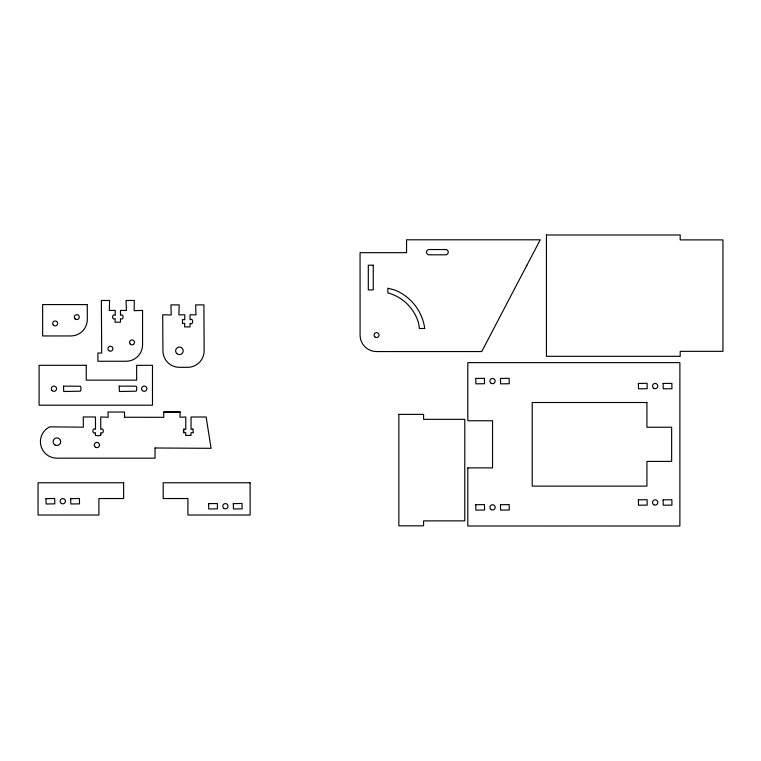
<?xml version="1.0" encoding="UTF-8"?>
<svg xmlns="http://www.w3.org/2000/svg" width="761" height="761" viewBox="0 0 761 761"><rect width="100%" height="100%" fill="white"/><g stroke="black" fill="none" stroke-linecap="round" stroke-linejoin="round"><path stroke-width="1.14" d="M124.557 417.304L124.471 412.034L107.995 412.034L108.157 417.266L100.747 416.971L100.747 429.337C104.2 426.931 104.209 435.035 100.747 432.629L100.813 434.788M183.962 429.071L185.789 429.356L185.77 416.999L179.948 417.228L180.176 412.053L163.701 412.053L163.786 417.313L124.642 417.266M192.856 429.071L193.342 432.743L191.059 432.657L191.04 435.454L185.532 435.359L185.789 432.657L183.477 432.733L183.506 429.194M183.791 432.324L183.801 429.689M182.44 323.32L182.478 319.563L184.761 319.734L184.79 314.788L178.873 314.873L179.187 304.885L170.949 304.885L171.235 314.959L162.711 314.788L162.93 350.85A16.476 16.476 0 0 0 179.415 367.325L187.653 367.325A16.476 16.476 0 0 0 204.129 350.84L203.91 304.876L195.663 304.885L195.986 314.864L190.069 314.788L190.031 319.725C193.608 317.223 193.532 325.832 190.031 323.32L190.022 326.945L184.581 326.907L184.761 323.32L182.45 323.406M95.372 434.778C94.335 435.996 101.803 436.091 100.813 434.778M192.856 429.08L191.059 429.356L191.059 416.999L206.136 417.009L211.073 448.324L155.035 447.982M95.372 434.778L95.467 432.629C92.024 435.054 91.948 426.892 95.477 429.328L95.477 416.971L83.272 416.961L83.349 427.178L50.026 426.854L48.666 427.416A16.476 16.476 0 0 0 56.894 458.17L155.035 458.189L155.035 447.982M163.701 412.053L180.176 412.062M109.603 300.481L109.28 310.478L115.206 310.393L115.225 315.311C111.772 312.885 111.667 321.056 115.225 318.612L115.035 322.188L120.476 322.236L120.495 318.612C124.024 321.075 123.891 312.895 120.495 315.311L120.476 310.393L126.402 310.478L126.079 300.481L134.316 300.481L134.155 310.688L142.564 310.393L142.564 344.781A16.476 16.476 0 0 1 126.079 361.256L97.903 361.256L97.903 353.018L101.689 353.018L101.365 300.481L109.603 300.481M398.859 414.384L398.859 525.822L423.573 525.822L423.573 520.876L464.781 520.876L464.781 419.33L423.582 419.33L423.582 414.384L398.859 414.384M467.815 467.882L467.815 525.994L679.877 526.003L679.877 362.636L467.815 362.636L467.815 420.747L492.538 420.747L492.538 467.882L467.815 467.882M546.446 234.997L546.446 356.31L680.201 356.31L680.201 351.335L722.95 351.335L722.95 239.896L680.191 239.896L680.191 234.997L546.446 234.997M45.955 498.664L46.107 503.982L54.802 503.858L54.678 498.465L45.955 498.664M63.496 386.15L63.724 391.496L79.962 391.183C81.313 392.334 81.208 385.123 79.962 386.236L63.496 386.15M70.678 498.664L70.83 503.982L79.525 503.858L79.401 498.465L70.678 498.664M119.201 386.15L119.429 391.496L135.667 391.183C137.066 392.4 137.132 385.313 135.677 386.15L119.201 386.15M208.59 503.658L208.742 508.966L217.437 508.852L217.389 503.506L208.59 503.658M233.313 503.658L233.465 508.976L242.16 508.852L242.036 503.459L233.313 503.658M475.73 378.531L475.882 383.839L484.567 383.725L484.453 378.331L475.758 378.445M475.749 504.8L475.901 510.117L484.586 509.994L484.472 504.6L475.777 504.724M500.443 378.531L500.605 383.848L509.29 383.725L509.166 378.331L500.481 378.445M500.462 504.8L500.624 510.117L509.309 509.994L509.185 504.6L500.5 504.724M638.365 383.515L638.517 388.833L647.202 388.709L647.088 383.316L638.393 383.439M638.365 499.91L638.517 505.228L647.202 505.104L647.088 499.711L638.393 499.825M663.078 383.515L663.24 388.833L671.925 388.709L671.877 383.373L663.116 383.439M663.078 499.91L663.24 505.228L671.925 505.104L671.877 499.758L663.116 499.834M526.84 265.351L481.751 351.544L376.571 351.563A16.476 16.476 0 0 1 360.086 335.087L360.067 252.671L406.555 252.671L406.555 239.81L540.262 239.801L526.84 265.351M445.613 249.541L429.137 249.541A2.635 2.635 0 0 0 426.502 252.176A2.635 2.635 0 0 0 429.137 254.811L445.613 254.811A2.635 2.635 0 0 0 448.248 252.176A2.635 2.635 0 0 0 445.613 249.541M373.251 265.199L368.314 265.199L368.314 289.922L373.261 289.912L373.251 265.199M87.296 304.581L42.635 304.581L42.635 335.962L70.821 335.953A16.476 16.476 0 0 0 87.296 319.477L87.296 304.581M424.733 328.486L419.368 328.486L418.75 323.777A43.672 43.672 0 0 0 387.863 292.899L387.863 288.219L394.93 290.074A48.618 48.618 0 0 1 424.733 328.486M86.231 365.309L39.096 365.309L39.096 405.194L152.476 405.194L152.476 365.309L136.657 365.309L136.657 380.139L86.231 380.139L86.231 365.309M646.917 402.512L532.196 402.512L532.196 486.117L646.917 486.117L646.917 461.394L671.64 461.394L671.64 427.235L646.917 427.235L646.917 402.512M123.634 482.769L38.05 482.769L38.06 515.007L98.92 515.016L98.911 498.531L123.634 498.531L123.634 482.769M250.112 482.769L163.177 482.769L163.177 498.531L187.9 498.531L187.919 515.016L250.131 515.026L250.112 482.769M176.733 353.523A3.786 3.786 0 0 0 183.078 351.82A3.786 3.786 0 0 0 178.426 347.178A3.786 3.786 0 0 0 176.733 353.523M653.804 504.724A2.635 2.635 0 0 0 657.808 502.517A2.635 2.635 0 0 0 653.899 500.158A2.635 2.635 0 0 0 653.804 504.724M653.813 388.329A2.635 2.635 0 0 0 657.808 386.131A2.635 2.635 0 0 0 653.899 383.763A2.635 2.635 0 0 0 653.813 388.329M491.197 509.613A2.635 2.635 0 0 0 495.192 507.406A2.635 2.635 0 0 0 491.283 505.047A2.635 2.635 0 0 0 491.197 509.613M491.178 383.335A2.635 2.635 0 0 0 495.173 381.137A2.635 2.635 0 0 0 491.264 378.769A2.635 2.635 0 0 0 491.178 383.335M374.812 336.838A2.473 2.473 0 0 0 378.949 335.725A2.473 2.473 0 0 0 375.924 332.7A2.473 2.473 0 0 0 374.812 336.838M108.68 350.488A2.473 2.473 0 0 0 112.818 349.375A2.473 2.473 0 0 0 109.784 346.35A2.473 2.473 0 0 0 108.68 350.488M130.274 344.153A2.473 2.473 0 0 0 134.412 343.049A2.473 2.473 0 0 0 131.387 340.024A2.473 2.473 0 0 0 130.274 344.153M142.374 390.574A2.635 2.635 0 0 0 146.787 389.394A2.635 2.635 0 0 0 143.553 386.16A2.635 2.635 0 0 0 142.374 390.574M52.062 390.574A2.635 2.635 0 0 0 56.476 389.394A2.635 2.635 0 0 0 53.241 386.16A2.635 2.635 0 0 0 52.062 390.574M55.001 444.976A3.786 3.786 0 0 0 60.69 441.694A3.786 3.786 0 0 0 55.011 438.412A3.786 3.786 0 0 0 55.001 444.976M95.553 447.278A2.635 2.635 0 0 0 99.51 444.995A2.635 2.635 0 0 0 95.563 442.712A2.635 2.635 0 0 0 95.553 447.278M75.073 318.849A2.473 2.473 0 0 0 79.211 317.746A2.473 2.473 0 0 0 76.186 314.721A2.473 2.473 0 0 0 75.073 318.849M53.413 325.185A2.473 2.473 0 0 0 57.551 324.072A2.473 2.473 0 0 0 54.516 321.047A2.473 2.473 0 0 0 53.413 325.185M224.038 508.472A2.635 2.635 0 0 0 228.043 506.265A2.635 2.635 0 0 0 224.134 503.896A2.635 2.635 0 0 0 224.038 508.472M61.403 503.478A2.635 2.635 0 0 0 65.408 501.271A2.635 2.635 0 0 0 61.498 498.912A2.635 2.635 0 0 0 61.403 503.478"/></g></svg>
